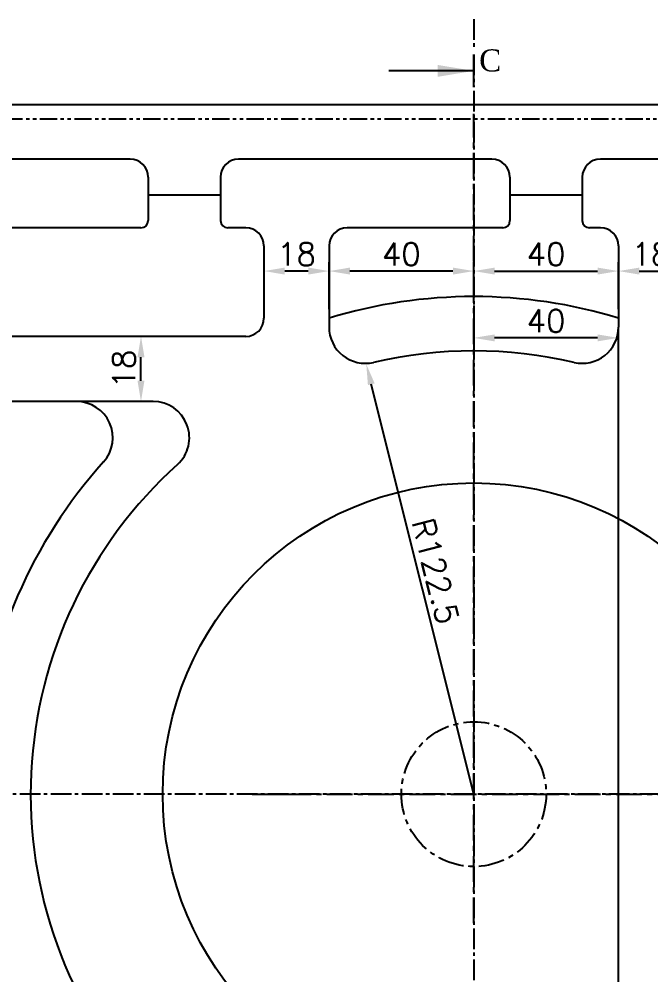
# Model space of a CAD drawing. Header units: millimetres. Extents: x -3508 to 12243, y -3609 to 4092.
# Drawn here: x 2240.2 to 2414.8, y -2531 to -2266.9 of the extents above; entities that cross this region are included whole.
import ezdxf

# ---------------------------------------------------------------- set-up
doc = ezdxf.new("R2010")
doc.units = ezdxf.units.MM
doc.header["$LTSCALE"] = 0.3
doc.header["$PDSIZE"] = -50
for name, pattern in [('CENTER', [50.8, 31.75, -6.35, 6.35, -6.35]), ('CENTER2', [28.575, 19.05, -3.175, 3.175, -3.175]), ('PHANTOM2', [31.75, 15.875, -3.175, 3.175, -3.175, 3.175, -3.175])]:
    doc.linetypes.add(name, pattern=pattern)
doc.layers.add('AM_8', color=1, linetype='Continuous', lineweight=25)
doc.layers.add('center', color=1, linetype='CENTER2')
doc.layers.add('CHAIN ...', color=8, linetype='PHANTOM2')
doc.styles.add('ROMANTIC', font='romantic.ttf')
doc.styles.add('rs', font='romans.shx')
doc.styles.get("Standard").update_dxf_attribs({"font": 'romans.shx', "width": 1.2})
doc.dimstyles.new('ISO-25', dxfattribs={"dimscale": 2.5, "dimtxt": 2.5, "dimasz": 2.5, "dimexe": 0.7, "dimexo": 0.625, "dimtad": 1, "dimdec": 3, "dimlfac": -1, "dimzin": 9, "dimdsep": 46, "dimtxsty": 'Standard', "dimcen": 2.5, "dimclrd": 1, "dimclre": 1, "dimclrt": 7, "dimazin": 0, "dimtfac": 0.65, "dimtdec": 3, "dimtmove": 0, "dimatfit": 3, "dimfxl": 0, "dimtolj": 1, "dimarcsym": 0})
doc.dimstyles.new('sarab', dxfattribs={"dimscale": 3, "dimtxt": 2.5, "dimasz": 2.3, "dimexe": 1, "dimexo": 1, "dimtad": 1, "dimdec": 3, "dimdsep": 46, "dimtxsty": 'rs', "dimcen": 0, "dimclrd": 1, "dimclre": 1, "dimclrt": 7, "dimadec": 3, "dimazin": 2, "dimtfac": 1, "dimtdec": 3, "dimtmove": 0, "dimatfit": 3, "dimfxl": 0, "dimarcsym": 0})

# ---------------------------------------------------------------- blocks, each defined once
blk = doc.blocks.new('*D949')
at = {"color": 1, "lineweight": -2, "transparency": 16777216}
for p, q in [((-333.42, -2376.27), (-333.42, -2363.28)), ((-293.42, -2370.33), (-293.42, -2363.28)), ((-299.17, -2365.78), (-327.67, -2365.78))]:
    blk.add_line(p, q, dxfattribs=at)
at = {"color": 1, "transparency": 16777216}
for points in [[(-327.67, -2364.82), (-327.67, -2366.74), (-333.42, -2365.78)], [(-299.17, -2364.82), (-299.17, -2366.74), (-293.42, -2365.78)]]:
    blk.add_solid(points, dxfattribs=at)
at = {"layer": 'Defpoints', "color": 0, "transparency": 16777216}
for p in [(-333.42, -2365.78), (-293.42, -2372.83), (-333.42, -2378.77)]:
    blk.add_point(p, dxfattribs=at)
at = {"color": 7, "transparency": 16777216, "insert": (-313.42, -2361.09), "char_height": 6.25, "attachment_point": 5, "style": 'rs'}
blk.add_mtext('40', dxfattribs=at)
blk = doc.blocks.new('*D948')
at = {"color": 1, "lineweight": -2, "transparency": 16777216}
for p, q in [((-293.42, -2370.33), (-293.42, -2363.28)), ((-253.42, -2376.27), (-253.42, -2363.28)), ((-287.67, -2365.78), (-259.17, -2365.78))]:
    blk.add_line(p, q, dxfattribs=at)
at = {"color": 1, "transparency": 16777216}
for points in [[(-287.67, -2364.82), (-287.67, -2366.74), (-293.42, -2365.78)], [(-259.17, -2364.82), (-259.17, -2366.74), (-253.42, -2365.78)]]:
    blk.add_solid(points, dxfattribs=at)
at = {"layer": 'Defpoints', "color": 0, "transparency": 16777216}
for p in [(-253.42, -2365.78), (-293.42, -2372.83), (-253.42, -2378.77)]:
    blk.add_point(p, dxfattribs=at)
at = {"color": 7, "transparency": 16777216, "insert": (-273.42, -2361.09), "char_height": 6.25, "attachment_point": 5, "style": 'rs'}
blk.add_mtext('40', dxfattribs=at)
blk = doc.blocks.new('*D926')
at = {"color": 1, "lineweight": -2, "transparency": 16777216}
for p, q in [((-235.42, -2361.33), (-235.42, -2368.28)), ((-247.67, -2365.78), (-241.17, -2365.78))]:
    blk.add_line(p, q, dxfattribs=at)
at = {"color": 1, "transparency": 16777216}
for points in [[(-247.67, -2364.82), (-247.67, -2366.74), (-253.42, -2365.78)], [(-241.17, -2364.82), (-241.17, -2366.74), (-235.42, -2365.78)]]:
    blk.add_solid(points, dxfattribs=at)
at = {"layer": 'Defpoints', "color": 0, "transparency": 16777216}
for p in [(-235.42, -2358.83), (-253.42, -2365.78), (-235.42, -2365.78)]:
    blk.add_point(p, dxfattribs=at)
at = {"color": 7, "transparency": 16777216, "insert": (-244.42, -2361.09), "char_height": 6.25, "attachment_point": 5, "style": 'rs'}
blk.add_mtext('18', dxfattribs=at)
blk = doc.blocks.new('*D928')
at = {"color": 1, "lineweight": -2, "transparency": 16777216}
for p, q in [((-351.42, -2361.33), (-351.42, -2368.28)), ((-339.17, -2365.78), (-345.67, -2365.78))]:
    blk.add_line(p, q, dxfattribs=at)
at = {"color": 1, "transparency": 16777216}
for points in [[(-345.67, -2364.82), (-345.67, -2366.74), (-351.42, -2365.78)], [(-339.17, -2364.82), (-339.17, -2366.74), (-333.42, -2365.78)]]:
    blk.add_solid(points, dxfattribs=at)
at = {"layer": 'Defpoints', "color": 0, "transparency": 16777216}
for p in [(-351.42, -2358.83), (-351.42, -2365.78), (-333.42, -2365.78)]:
    blk.add_point(p, dxfattribs=at)
at = {"color": 7, "transparency": 16777216, "insert": (-342.42, -2361.09), "char_height": 6.25, "attachment_point": 5, "style": 'rs'}
blk.add_mtext('18', dxfattribs=at)
blk = doc.blocks.new('*D929')
at = {"color": 1, "lineweight": -2, "transparency": 16777216}
for p, q in [((-385.42, -2396.08), (-385.42, -2389.58)), ((-384.55, -2401.83), (-387.92, -2401.83))]:
    blk.add_line(p, q, dxfattribs=at)
at = {"color": 1, "transparency": 16777216}
for points in [[(-386.38, -2389.58), (-384.46, -2389.58), (-385.42, -2383.83)], [(-386.38, -2396.08), (-384.46, -2396.08), (-385.42, -2401.83)]]:
    blk.add_solid(points, dxfattribs=at)
at = {"layer": 'Defpoints', "color": 0, "transparency": 16777216}
for p in [(-385.42, -2383.83), (-385.42, -2383.83), (-382.05, -2401.83)]:
    blk.add_point(p, dxfattribs=at)
at = {"color": 7, "transparency": 16777216, "insert": (-390.11, -2392.83), "char_height": 6.25, "attachment_point": 5, "rotation": 90, "style": 'rs'}
blk.add_mtext('18', dxfattribs=at)
blk = doc.blocks.new('*D935')
at = {"color": 1, "lineweight": -2, "transparency": 16777216}
for p, q in [((-293.42, -2375.33), (-293.42, -2386.74)), ((-253.42, -2639.38), (-253.42, -2381.74)), ((-259.17, -2384.24), (-287.67, -2384.24))]:
    blk.add_line(p, q, dxfattribs=at)
at = {"color": 1, "transparency": 16777216}
for points in [[(-287.67, -2383.29), (-287.67, -2385.2), (-293.42, -2384.24)], [(-259.17, -2383.29), (-259.17, -2385.2), (-253.42, -2384.24)]]:
    blk.add_solid(points, dxfattribs=at)
at = {"layer": 'Defpoints', "color": 0, "transparency": 16777216}
for p in [(-293.42, -2372.83), (-293.42, -2384.24), (-253.42, -2641.88)]:
    blk.add_point(p, dxfattribs=at)
at = {"color": 7, "transparency": 16777216, "insert": (-273.42, -2379.56), "char_height": 6.25, "attachment_point": 5, "style": 'rs'}
blk.add_mtext('40', dxfattribs=at)
blk = doc.blocks.new('*D936')
at = {"color": 1, "lineweight": -2, "transparency": 16777216}
blk.add_line((-293.42, -2510.33), (-321.75, -2397.06), dxfattribs=at)
at = {"color": 1, "transparency": 16777216}
blk.add_solid([(-320.82, -2396.83), (-322.68, -2397.3), (-323.14, -2391.49)], dxfattribs=at)
at = {"layer": 'Defpoints', "color": 0, "transparency": 16777216}
for p in [(-323.14, -2391.49), (-293.42, -2510.33)]:
    blk.add_point(p, dxfattribs=at)
at = {"color": 7, "transparency": 16777216, "insert": (-304.01, -2448.68), "char_height": 6.25, "attachment_point": 5, "rotation": 284.0399, "style": 'rs'}
blk.add_mtext('R122.5', dxfattribs=at)
blk = doc.blocks.new('A$C618F4EC0')
at = {"layer": 'AM_8'}
h = blk.add_hatch(dxfattribs=at)
h.set_pattern_fill('_U', color=2, scale=7.5, angle=45, style=0, pattern_type=0)
h.set_pattern_definition([(45, (-4343.4845, 207.352), (-5.303301, 5.303301), [])])
h.paths.add_polyline_path([(-381, 190.5), (-414, 190.5), (-414.2437, 186.5), (-379, 186.5), (-379, 188.5, 0.41421356)])
h.paths.add_polyline_path([(151.635, 186.5), (113.5, 186.5), (113.5, 167.5, 0.41421356), (115.5, 165.5), (137.3183, 165.5, -0.36881883), (147.1946, 157.0678), (167.8976, 26.6534, -0.03937884), (170, 0), (179, 0, 0.03937884), (176.7863, 28.0644)])
h.paths.add_polyline_path([(151, 190.5), (115.5, 190.5, 0.41421356), (113.5, 188.5), (113.5, 186.5), (151.635, 186.5)])
h.paths.add_polyline_path([(0, -198), (-17.5, -198, 0.41421356), (-14.5, -201), (0, -201)])
h.paths.add_polyline_path([(17.5, -198), (0, -198), (0, -201), (14.5, -201, 0.41421356)])
h.paths.add_polyline_path([(176.5244, -78.0265, 0.10442568), (179, -66.3023), (179, 0), (170, 0), (170, -13.5758, -0.04250087), (170, -14.4242), (170, -66.3023, -0.10442568), (168.2927, -74.388, -0.29694372), (0, -184), (0, -198), (17.5, -198), (17.5, -194.925, -0.38384576), (20.1862, -191.9414, 0.26865162)])
h.paths.add_polyline_path([(-358.8161, -166.3165), (-404.7978, -164.021, -0.39967831), (-420, -148.0409), (-420, -102.3487, -0.08215483), (-429, -63.5562), (-429, -148.0409, 0.39967831), (-405.2465, -173.0098), (-313.3329, -177.5983, -0.09692988)])
h.paths.add_polyline_path([(-416.5874, 0), (-425.6041, 0), (-429, -55.75), (-429, -63.5562, 0.08215483), (-420, -102.3487), (-420, -56.0239)])
h.paths.add_polyline_path([(-307.25, -168.8907), (-358.8161, -166.3165, 0.09692988), (-313.3329, -177.5983), (-307.25, -177.9019)])
h.paths.add_polyline_path([(-307.25, -168.8907), (-307.25, -177.9019), (-183.25, -184.0922), (-183.25, -175.081)])
h.paths.add_polyline_path([(-183.25, -175.081), (-183.25, -184.0922), (-20.4018, -192.2219, -0.40465535), (-17.5, -195.2202), (-17.5, -198), (0, -198), (0, -184, -0.0124707), (-9.1742, -183.7711)])
edge = h.paths.add_edge_path()
edge.add_line((-381, 165.5), (-401.8015, 165.5))
edge.add_arc((-401.8015, 160.5), 5, 90, 176.514209)
edge.add_line((-406.7922, 160.804), (-416.5874, 0))
edge.add_line((-416.5874, 0), (-425.6041, 0))
edge.add_line((-425.6041, 0), (-414.2437, 186.5))
edge.add_line((-414.2437, 186.5), (-379, 186.5))
edge.add_line((-379, 186.5), (-379, 167.5))
edge.add_arc((-381, 167.5), 2, 270, 360, ccw=False)
at = {"color": 2}
for p, q in [((0, 195.3601), (0, 204.377)), ((151, 190.5), (-414, 190.5)), ((-95, 175.5), (-148, 175.5)), ((5, 175.5), (-65, 175.5)), ((70, 175.5), (35, 175.5)), ((-90, 170.5), (-90, 158.5)), ((-70, 170.5), (-70, 158.5)), ((10, 170.5), (10, 158.5)), ((30, 170.5), (30, 158.5)), ((-70, 165.5), (-90, 165.5)), ((30, 165.5), (10, 165.5)), ((-92, 156.5), (-151, 156.5)), ((-63, 156.5), (-68, 156.5)), ((8, 156.5), (-35, 156.5)), ((35, 156.5), (32, 156.5)), ((-58, 151.5), (-58, 131.5)), ((-40, 151.5), (-40, 129.0591)), ((40, 151.5), (40, 129.0591)), ((-63, 126.5), (-161, 126.5)), ((-88.6228, 108.5), (-169.6031, 108.5)), ((-61.2504, 0), (-48.7504, 0))]:
    blk.add_line(p, q, dxfattribs=at)
blk.add_circle((0, 0), 86, dxfattribs=at)
for centre, radius, start, end in [((-95, 170.5), 5, 0, 90), ((-65, 170.5), 5, 90, 180), ((5, 170.5), 5, 0, 90), ((35, 170.5), 5, 90, 180), ((-92, 158.5), 2, 270, 0), ((-68, 158.5), 2, 180, 270), ((8, 158.5), 2, 270, 0), ((32, 158.5), 2, 180, 270), ((-63, 151.5), 5, 0, 90), ((-35, 151.5), 5, 90, 180), ((35, 151.5), 5, 0, 90), ((0, 0), 137.5, 73.08761, 106.91239), ((-63, 131.5), 5, 270, 0), ((-30, 129.0591), 10, 180, 283.086105), ((30, 129.0591), 10, 256.913895, 0), ((0, 0), 122.5, 76.913895, 103.086105), ((-109.7907, 98.5), 10, 318.102767, 90), ((-88.6228, 98.5), 10, 311.978469, 90), ((-88.6228, 98.5), 10, 311.978469, 90), ((0, 0), 137.5, 138.102767, 174.911138), ((0, 0), 122.5, 131.978469, 222.497715)]:
    blk.add_arc(centre, radius, start, end, dxfattribs=at)
at = {"layer": 'center', "color": 2}
for p, q in [((0, 214.1727), (0, 205.7811)), ((0, 204.377), (0, 195.3601)), ((0, 194.3633), (0, -239.1557)), ((188.8128, 0), (-443.4998, 0))]:
    blk.add_line(p, q, dxfattribs=at)
at = {"layer": 'CHAIN ...', "color": 2}
blk.add_line((151.5128, 186.5), (-414.2673, 186.5), dxfattribs=at)
at = {"color": 2, "style": 'ROMANTIC'}
blk.add_text('C', height=6.1, dxfattribs=at).set_placement((1.4778, 199.7134))
at = {"color": 2}
for base, p1, p2, picture, middle in [((-58, 144.5488), (-40, 144.5488), (-58, 151.5), '*D928', (-49, 149.2363)), ((-40, 144.5488), (0, 137.5), (-40, 131.5532), '*D949', (-20, 149.2363)), ((40, 144.5488), (0, 137.5), (40, 131.5532), '*D948', (20, 149.2363)), ((58, 144.5488), (40, 144.5488), (58, 151.5), '*D926', (49, 149.2363)), ((0, 126.0838), (40, -131.5532), (0, 137.5), '*D935', (20, 130.7713))]:
    dim = blk.add_linear_dim(base=base, p1=p1, p2=p2, dimstyle='sarab', override={"dimscale": 2.5, "dimdec": 2, "dimadec": 2, "dimtdec": 2, "dimatfit": 0}, dxfattribs=at)
    dim.commit()
    dim.dimension.update_dxf_attribs({"geometry": picture, "text_midpoint": middle, "insert": (293.4226, 2510.3271)})
dim = blk.add_linear_dim(base=(-92, 126.5), p1=(-88.6228, 108.5), p2=(-92, 126.5), angle=90, dimstyle='sarab', override={"dimscale": 2.5, "dimdec": 2, "dimadec": 2, "dimtdec": 2, "dimatfit": 0}, dxfattribs=at)
dim.commit()
dim.dimension.update_dxf_attribs({"geometry": '*D929', "text_midpoint": (-96.6875, 117.5), "insert": (293.4226, 2510.3271)})
dim = blk.add_radius_dim(center=(0, 0), mpoint=(13.9588, 121.7021), dimstyle='sarab', override={"dimscale": 2.5, "dimdec": 2, "dimadec": 2, "dimtdec": 2, "dimatfit": 0}, dxfattribs=at)
dim.commit()
dim.dimension.update_dxf_attribs({"geometry": '*D936', "text_midpoint": (-15.1311, 60.5079), "dimtype": 132, "insert": (293.4226, 2510.3271)})
blk.add_leader([(0, 199.8686), (-23.506, 199.8686)], dimstyle='ISO-25', override={"dimscale": 2, "dimasz": 5}, dxfattribs=at)

msp = doc.modelspace()

# ---------------------------------------------------------------- linework, layer by layer
at = {"color": 1, "linetype": 'CENTER', "ltscale": 0.75}
for p, q in [((2365.8602, -2516.7424), (2365.8602, -2293.0896)), ((2313.7742, -2481.0486), (2560.1414, -2481.0486))]:
    msp.add_line(p, q, dxfattribs=at)
msp.add_circle((2365.8602, -2481.0486), 20, dxfattribs=at)

# ---------------------------------------------------------------- block references
msp.add_blockref('A$C618F4EC0', (2365.8602, -2481.0486))

doc.saveas('drawing.dxf')
